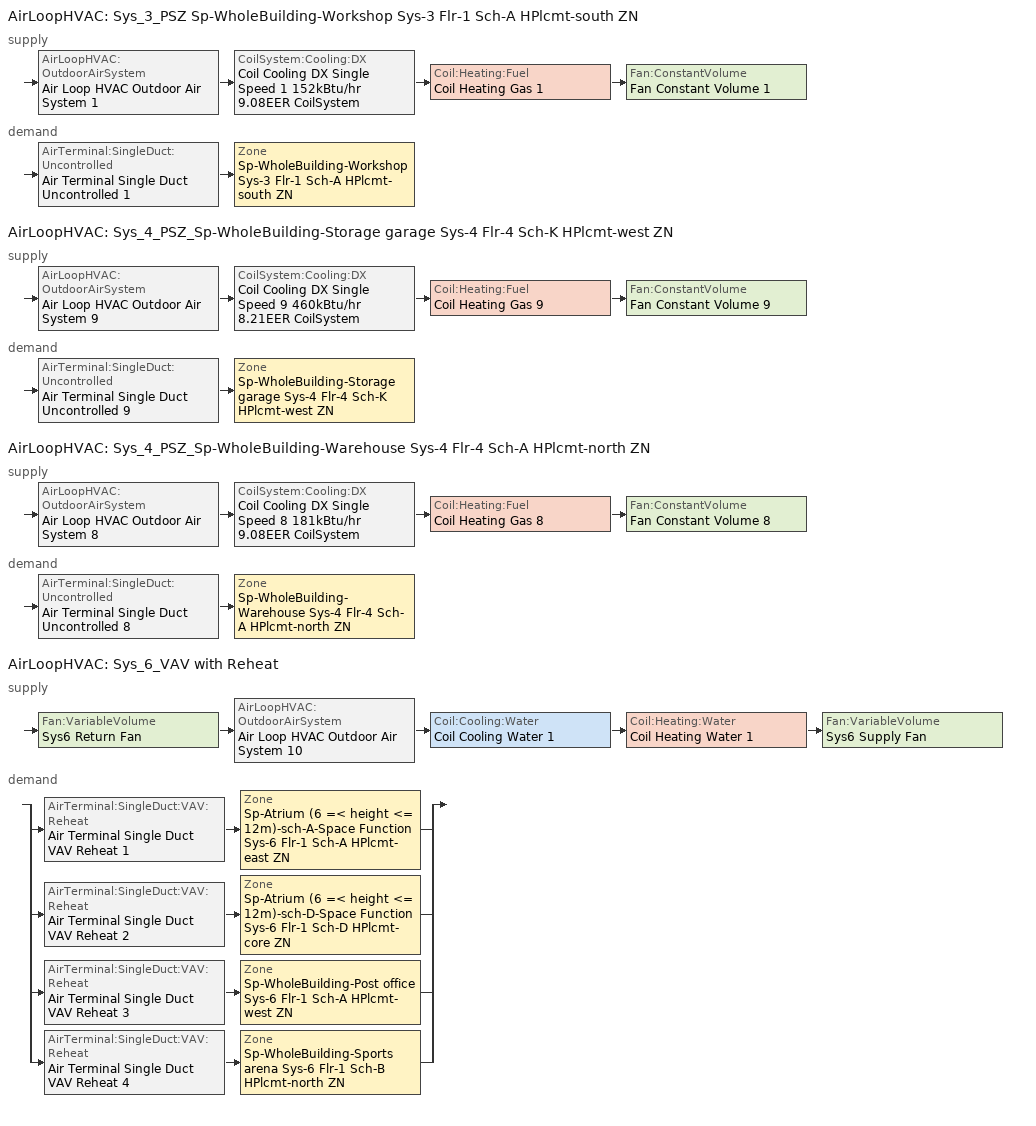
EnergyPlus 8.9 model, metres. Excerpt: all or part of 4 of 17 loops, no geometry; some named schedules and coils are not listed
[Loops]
AirLoopHVAC 'Sys_3_PSZ Sp-WholeBuilding-Workshop Sys-3 Flr-1 Sch-A HPlcmt-south ZN'
 supply: AirLoopHVAC:OutdoorAirSystem 'Air Loop HVAC Outdoor Air System 1' > CoilSystem:Cooling:DX 'Coil Cooling DX Single Speed 1 152kBtu/hr 9.08EER CoilSystem' > Coil:Heating:Fuel 'Coil Heating Gas 1' > Fan:ConstantVolume 'Fan Constant Volume 1'
 demand: AirTerminal:SingleDuct:Uncontrolled 'Air Terminal Single Duct Uncontrolled 1' > Zone 'Sp-WholeBuilding-Workshop Sys-3 Flr-1 Sch-A HPlcmt-south ZN'
AirLoopHVAC 'Sys_4_PSZ_Sp-WholeBuilding-Storage garage Sys-4 Flr-4 Sch-K HPlcmt-west ZN'
 supply: AirLoopHVAC:OutdoorAirSystem 'Air Loop HVAC Outdoor Air System 9' > CoilSystem:Cooling:DX 'Coil Cooling DX Single Speed 9 460kBtu/hr 8.21EER CoilSystem' > Coil:Heating:Fuel 'Coil Heating Gas 9' > Fan:ConstantVolume 'Fan Constant Volume 9'
 demand: AirTerminal:SingleDuct:Uncontrolled 'Air Terminal Single Duct Uncontrolled 9' > Zone 'Sp-WholeBuilding-Storage garage Sys-4 Flr-4 Sch-K HPlcmt-west ZN'
AirLoopHVAC 'Sys_4_PSZ_Sp-WholeBuilding-Warehouse Sys-4 Flr-4 Sch-A HPlcmt-north ZN'
 supply: AirLoopHVAC:OutdoorAirSystem 'Air Loop HVAC Outdoor Air System 8' > CoilSystem:Cooling:DX 'Coil Cooling DX Single Speed 8 181kBtu/hr 9.08EER CoilSystem' > Coil:Heating:Fuel 'Coil Heating Gas 8' > Fan:ConstantVolume 'Fan Constant Volume 8'
 demand: AirTerminal:SingleDuct:Uncontrolled 'Air Terminal Single Duct Uncontrolled 8' > Zone 'Sp-WholeBuilding-Warehouse Sys-4 Flr-4 Sch-A HPlcmt-north ZN'
AirLoopHVAC 'Sys_6_VAV with Reheat'
 supply: Fan:VariableVolume 'Sys6 Return Fan' > AirLoopHVAC:OutdoorAirSystem 'Air Loop HVAC Outdoor Air System 10' > Coil:Cooling:Water 'Coil Cooling Water 1' > Coil:Heating:Water 'Coil Heating Water 1' > Fan:VariableVolume 'Sys6 Supply Fan'
 demand: split
  | AirTerminal:SingleDuct:VAV:Reheat 'Air Terminal Single Duct VAV Reheat 1' > Zone 'Sp-Atrium (6 =< height <= 12m)-sch-A-Space Function Sys-6 Flr-1 Sch-A HPlcmt-east ZN'
  | AirTerminal:SingleDuct:VAV:Reheat 'Air Terminal Single Duct VAV Reheat 2' > Zone 'Sp-Atrium (6 =< height <= 12m)-sch-D-Space Function Sys-6 Flr-1 Sch-D HPlcmt-core ZN'
  | AirTerminal:SingleDuct:VAV:Reheat 'Air Terminal Single Duct VAV Reheat 3' > Zone 'Sp-WholeBuilding-Post office Sys-6 Flr-1 Sch-A HPlcmt-west ZN'
  | AirTerminal:SingleDuct:VAV:Reheat 'Air Terminal Single Duct VAV Reheat 4' > Zone 'Sp-WholeBuilding-Sports arena Sys-6 Flr-1 Sch-B HPlcmt-north ZN'
[ZoneControl:Thermostat] Control Object Type 1=ThermostatSetpoint:DualSetpoint
Name | Zone or ZoneList | Control Type Schedule | Control Name 1
Sp-Atrium (6 =< height <= 12m)-sch-A-Space Function Sys-6 Flr-1 Sch-A HPlcmt-east ZN Thermostat | Sp-Atrium (6 =< height <= 12m)-sch-A-Space Function Sys-6 Flr-1 Sch-A HPlcmt-east ZN | Sp-Atrium (6 =< height <= 12m)-sch-A-Space Function Sys-6 Flr-1 Sch-A HPlcmt-east ZN Thermostat Schedule | Space Function Atrium (6 =< height <= 12m)-sch-A Thermostat 2
Sp-Atrium (6 =< height <= 12m)-sch-D-Space Function Sys-6 Flr-1 Sch-D HPlcmt-core ZN Thermostat | Sp-Atrium (6 =< height <= 12m)-sch-D-Space Function Sys-6 Flr-1 Sch-D HPlcmt-core ZN | Sp-Atrium (6 =< height <= 12m)-sch-D-Space Function Sys-6 Flr-1 Sch-D HPlcmt-core ZN Thermostat Schedule | Space Function Atrium (6 =< height <= 12m)-sch-D Thermostat 2
Sp-WholeBuilding-Post office Sys-6 Flr-1 Sch-A HPlcmt-west ZN Thermostat | Sp-WholeBuilding-Post office Sys-6 Flr-1 Sch-A HPlcmt-west ZN | Sp-WholeBuilding-Post office Sys-6 Flr-1 Sch-A HPlcmt-west ZN Thermostat Schedule | Post office WholeBuilding Thermostat 2
Sp-WholeBuilding-Sports arena Sys-6 Flr-1 Sch-B HPlcmt-north ZN Thermostat | Sp-WholeBuilding-Sports arena Sys-6 Flr-1 Sch-B HPlcmt-north ZN | Sp-WholeBuilding-Sports arena Sys-6 Flr-1 Sch-B HPlcmt-north ZN Thermostat Schedule | Sports arena WholeBuilding Thermostat 2
Sp-WholeBuilding-Storage garage Sys-4 Flr-4 Sch-K HPlcmt-west ZN Thermostat | Sp-WholeBuilding-Storage garage Sys-4 Flr-4 Sch-K HPlcmt-west ZN | Sp-WholeBuilding-Storage garage Sys-4 Flr-4 Sch-K HPlcmt-west ZN Thermostat Schedule | Storage garage WholeBuilding Thermostat 2
Sp-WholeBuilding-Warehouse Sys-4 Flr-4 Sch-A HPlcmt-north ZN Thermostat | Sp-WholeBuilding-Warehouse Sys-4 Flr-4 Sch-A HPlcmt-north ZN | Sp-WholeBuilding-Warehouse Sys-4 Flr-4 Sch-A HPlcmt-north ZN Thermostat Schedule | Warehouse WholeBuilding Thermostat 2
Sp-WholeBuilding-Workshop Sys-3 Flr-1 Sch-A HPlcmt-south ZN Thermostat | Sp-WholeBuilding-Workshop Sys-3 Flr-1 Sch-A HPlcmt-south ZN | Sp-WholeBuilding-Workshop Sys-3 Flr-1 Sch-A HPlcmt-south ZN Thermostat Schedule | Workshop WholeBuilding Thermostat 2
[ThermostatSetpoint:DualSetpoint]
Name | Heating Setpoint Temperature Schedule | Cooling Setpoint Temperature Schedule
Space Function Atrium (6 =< height <= 12m)-sch-A Thermostat 2; Post office WholeBuilding Thermostat 2; Warehouse WholeBuilding Thermostat 2; Workshop WholeBuilding Thermostat 2 | NECB-A-Thermostat Setpoint-Heating | NECB-A-Thermostat Setpoint-Cooling
Space Function Atrium (6 =< height <= 12m)-sch-D Thermostat 2 | NECB-D-Thermostat Setpoint-Heating | NECB-D-Thermostat Setpoint-Cooling
Sports arena WholeBuilding Thermostat 2 | NECB-B-Thermostat Setpoint-Heating | NECB-B-Thermostat Setpoint-Cooling
Storage garage WholeBuilding Thermostat 2 | NECB-K-Thermostat Setpoint-Heating | NECB-K-Thermostat Setpoint-Cooling
[AirTerminal:SingleDuct:VAV:Reheat] Availability Schedule=Always On Discrete; Maximum Air Flow Rate {m3/s}=Autosize; Zone Minimum Air Flow Input Method=Constant; Constant Minimum Air Flow Fraction=0.3; Maximum Hot Water or Steam Flow Rate {m3/s}=Autosize; Minimum Hot Water or Steam Flow Rate {m3/s}=0; Convergence Tolerance=0.001; Damper Heating Action=Normal; Maximum Flow per Zone Floor Area During Reheat {m3/s-m2}=Autocalculate; Maximum Flow Fraction During Reheat=0.5; Maximum Reheat Air Temperature {C}=43
Name | Fixed Minimum Air Flow Rate {m3/s} | Reheat Coil
Air Terminal Single Duct VAV Reheat 1 | 3.75 | Coil Heating Water 2
Air Terminal Single Duct VAV Reheat 2 | 5 | Coil Heating Water 3
Air Terminal Single Duct VAV Reheat 3 | 3.75 | Coil Heating Water 4
Air Terminal Single Duct VAV Reheat 4 | 3.75 | Coil Heating Water 5
[Coil:Heating:Water]
Coil Heating Water 1: Availability Schedule=Always On Discrete; U-Factor Times Area Value {W/K}=Autosize; Maximum Water Flow Rate {m3/s}=Autosize; Performance Input Method=UFactorTimesAreaAndDesignWaterFlowRate; Rated Capacity {W}=Autosize; Rated Inlet Water Temperature {C}=82.2; Rated Inlet Air Temperature {C}=16.6; Rated Outlet Water Temperature {C}=71.1; Rated Outlet Air Temperature {C}=32.2; Rated Ratio for Air and Water Convection=0.5
[Zone equipment]
Sp-Atrium (6 =< height <= 12m)-sch-A-Space Function Sys-6 Flr-1 Sch-A HPlcmt-east ZN: Air Terminal Single Duct VAV Reheat 1, Zone HVAC Baseboard Convective Water 10
Sp-Atrium (6 =< height <= 12m)-sch-D-Space Function Sys-6 Flr-1 Sch-D HPlcmt-core ZN: Air Terminal Single Duct VAV Reheat 2, Zone HVAC Baseboard Convective Water 11
Sp-WholeBuilding-Post office Sys-6 Flr-1 Sch-A HPlcmt-west ZN: Air Terminal Single Duct VAV Reheat 3, Zone HVAC Baseboard Convective Water 12
Sp-WholeBuilding-Sports arena Sys-6 Flr-1 Sch-B HPlcmt-north ZN: Air Terminal Single Duct VAV Reheat 4, Zone HVAC Baseboard Convective Water 13
Sp-WholeBuilding-Storage garage Sys-4 Flr-4 Sch-K HPlcmt-west ZN: Air Terminal Single Duct Uncontrolled 9, Zone HVAC Baseboard Convective Water 9
Sp-WholeBuilding-Warehouse Sys-4 Flr-4 Sch-A HPlcmt-north ZN: Air Terminal Single Duct Uncontrolled 8, Zone HVAC Baseboard Convective Water 8
Sp-WholeBuilding-Workshop Sys-3 Flr-1 Sch-A HPlcmt-south ZN: Air Terminal Single Duct Uncontrolled 1, Zone HVAC Baseboard Convective Water 1
[Sizing:Zone] Zone Cooling Design Supply Air Temperature Input Method=SupplyAirTemperature; Zone Cooling Design Supply Air Temperature {C}=13; Zone Cooling Design Supply Air Temperature Difference {deltaC}=11.11; Zone Heating Design Supply Air Temperature Input Method=SupplyAirTemperature; Zone Heating Design Supply Air Temperature {C}=43; Zone Heating Design Supply Air Temperature Difference {deltaC}=11.11; Zone Cooling Design Supply Air Humidity Ratio {kgWater/kgDryAir}=0.0085; Zone Heating Design Supply Air Humidity Ratio {kgWater/kgDryAir}=0.008; Zone Heating Sizing Factor=1.3; Zone Cooling Sizing Factor=1.1; Cooling Design Air Flow Method=DesignDay; Cooling Design Air Flow Rate {m3/s}=0; Cooling Minimum Air Flow per Zone Floor Area {m3/s-m2}=0.000762; Cooling Minimum Air Flow {m3/s}=0; Cooling Minimum Air Flow Fraction=0; Heating Design Air Flow Method=DesignDay; Heating Design Air Flow Rate {m3/s}=0; Heating Maximum Air Flow per Zone Floor Area {m3/s-m2}=0.002032; Heating Maximum Air Flow {m3/s}=0.141576; Heating Maximum Air Flow Fraction=0.3; Account for Dedicated Outdoor Air System=No
Name | Design Specification Outdoor Air Object | Design Specification Zone Air Distribution Object
Sp-Atrium (6 =< height <= 12m)-sch-A-Space Function Sys-6 Flr-1 Sch-A HPlcmt-east ZN | Space Function Atrium (6 =< height <= 12m)-sch-A Ventilation | Sp-Atrium (6 =< height <= 12m)-sch-A-Space Function Sys-6 Flr-1 Sch-A HPlcmt-east ZN Design Spec Zone Air Dist
Sp-Atrium (6 =< height <= 12m)-sch-D-Space Function Sys-6 Flr-1 Sch-D HPlcmt-core ZN | Space Function Atrium (6 =< height <= 12m)-sch-D Ventilation | Sp-Atrium (6 =< height <= 12m)-sch-D-Space Function Sys-6 Flr-1 Sch-D HPlcmt-core ZN Design Spec Zone Air Dist
Sp-WholeBuilding-Post office Sys-6 Flr-1 Sch-A HPlcmt-west ZN | Post office WholeBuilding Ventilation | Sp-WholeBuilding-Post office Sys-6 Flr-1 Sch-A HPlcmt-west ZN Design Spec Zone Air Dist
Sp-WholeBuilding-Sports arena Sys-6 Flr-1 Sch-B HPlcmt-north ZN | Sports arena WholeBuilding Ventilation | Sp-WholeBuilding-Sports arena Sys-6 Flr-1 Sch-B HPlcmt-north ZN Design Spec Zone Air Dist
Sp-WholeBuilding-Storage garage Sys-4 Flr-4 Sch-K HPlcmt-west ZN | Storage garage WholeBuilding Ventilation | Sp-WholeBuilding-Storage garage Sys-4 Flr-4 Sch-K HPlcmt-west ZN Design Spec Zone Air Dist
Sp-WholeBuilding-Warehouse Sys-4 Flr-4 Sch-A HPlcmt-north ZN | Warehouse WholeBuilding Ventilation | Sp-WholeBuilding-Warehouse Sys-4 Flr-4 Sch-A HPlcmt-north ZN Design Spec Zone Air Dist
Sp-WholeBuilding-Workshop Sys-3 Flr-1 Sch-A HPlcmt-south ZN | Workshop WholeBuilding Ventilation | Sp-WholeBuilding-Workshop Sys-3 Flr-1 Sch-A HPlcmt-south ZN Design Spec Zone Air Dist
[DesignSpecification:ZoneAirDistribution] Zone Air Distribution Effectiveness in Cooling Mode=1; Zone Air Distribution Effectiveness in Heating Mode=1
Sp-Atrium (6 =< height <= 12m)-sch-A-Space Function Sys-6 Flr-1 Sch-A HPlcmt-east ZN Design Spec Zone Air Dist; Sp-Atrium (6 =< height <= 12m)-sch-D-Space Function Sys-6 Flr-1 Sch-D HPlcmt-core ZN Design Spec Zone Air Dist; Sp-WholeBuilding-Post office Sys-6 Flr-1 Sch-A HPlcmt-west ZN Design Spec Zone Air Dist; Sp-WholeBuilding-Sports arena Sys-6 Flr-1 Sch-B HPlcmt-north ZN Design Spec Zone Air Dist; Sp-WholeBuilding-Storage garage Sys-4 Flr-4 Sch-K HPlcmt-west ZN Design Spec Zone Air Dist; Sp-WholeBuilding-Warehouse Sys-4 Flr-4 Sch-A HPlcmt-north ZN Design Spec Zone Air Dist; Sp-WholeBuilding-Workshop Sys-3 Flr-1 Sch-A HPlcmt-south ZN Design Spec Zone Air Dist
[Controller:MechanicalVentilation] Demand Controlled Ventilation=No; System Outdoor Air Method=ZoneSum
Name | Availability Schedule | Zone Name 1 | Design Specification Outdoor Air Object Name 1 | Design Specification Zone Air Distribution Object Name 1 | Zone Name 2 | Design Specification Outdoor Air Object Name 2 | Design Specification Zone Air Distribution Object Name 2 | Zone Name 3 | Design Specification Outdoor Air Object Name 3 | Design Specification Zone Air Distribution Object Name 3 | Zone Name 4 | Design Specification Outdoor Air Object Name 4 | Design Specification Zone Air Distribution Object Name 4
Controller Mechanical Ventilation 10 | Sys_6_VAV with Reheat Occ Sch | Sp-Atrium (6 =< height <= 12m)-sch-A-Space Function Sys-6 Flr-1 Sch-A HPlcmt-east ZN | Space Function Atrium (6 =< height <= 12m)-sch-A Ventilation | Sp-Atrium (6 =< height <= 12m)-sch-A-Space Function Sys-6 Flr-1 Sch-A HPlcmt-east ZN Design Spec Zone Air Dist | Sp-Atrium (6 =< height <= 12m)-sch-D-Space Function Sys-6 Flr-1 Sch-D HPlcmt-core ZN | Space Function Atrium (6 =< height <= 12m)-sch-D Ventilation | Sp-Atrium (6 =< height <= 12m)-sch-D-Space Function Sys-6 Flr-1 Sch-D HPlcmt-core ZN Design Spec Zone Air Dist | Sp-WholeBuilding-Post office Sys-6 Flr-1 Sch-A HPlcmt-west ZN | Post office WholeBuilding Ventilation | Sp-WholeBuilding-Post office Sys-6 Flr-1 Sch-A HPlcmt-west ZN Design Spec Zone Air Dist | Sp-WholeBuilding-Sports arena Sys-6 Flr-1 Sch-B HPlcmt-north ZN | Sports arena WholeBuilding Ventilation | Sp-WholeBuilding-Sports arena Sys-6 Flr-1 Sch-B HPlcmt-north ZN Design Spec Zone Air Dist
Controller Mechanical Ventilation 9 | Sys_4_PSZ_Sp-WholeBuilding-Storage garage Sys-4 Flr-4 Sch-K HPlcmt-west ZN Occ Sch | Sp-WholeBuilding-Storage garage Sys-4 Flr-4 Sch-K HPlcmt-west ZN | Storage garage WholeBuilding Ventilation | Sp-WholeBuilding-Storage garage Sys-4 Flr-4 Sch-K HPlcmt-west ZN Design Spec Zone Air Dist
Controller Mechanical Ventilation 8 | Sys_4_PSZ_Sp-WholeBuilding-Warehouse Sys-4 Flr-4 Sch-A HPlcmt-north ZN Occ Sch | Sp-WholeBuilding-Warehouse Sys-4 Flr-4 Sch-A HPlcmt-north ZN | Warehouse WholeBuilding Ventilation | Sp-WholeBuilding-Warehouse Sys-4 Flr-4 Sch-A HPlcmt-north ZN Design Spec Zone Air Dist
Controller Mechanical Ventilation 1 | Sys_3_PSZ Sp-WholeBuilding-Workshop Sys-3 Flr-1 Sch-A HPlcmt-south ZN Occ Sch | Sp-WholeBuilding-Workshop Sys-3 Flr-1 Sch-A HPlcmt-south ZN | Workshop WholeBuilding Ventilation | Sp-WholeBuilding-Workshop Sys-3 Flr-1 Sch-A HPlcmt-south ZN Design Spec Zone Air Dist
[DesignSpecification:OutdoorAir] Outdoor Air Method=Sum; Outdoor Air Flow per Person {m3/s-person}=0; Outdoor Air Flow per Zone {m3/s}=0; Outdoor Air Flow Air Changes per Hour {1/hr}=0
Name | Outdoor Air Flow per Zone Floor Area {m3/s-m2}
Space Function Atrium (6 =< height <= 12m)-sch-A Ventilation; Space Function Atrium (6 =< height <= 12m)-sch-D Ventilation | 0.0003048
Post office WholeBuilding Ventilation | 0.00075184
Sports arena WholeBuilding Ventilation | 0.0006604
Storage garage WholeBuilding Ventilation | 0.00381
Warehouse WholeBuilding Ventilation | 0.00030988
Workshop WholeBuilding Ventilation | 0.00107188
[AirTerminal:SingleDuct:Uncontrolled] Availability Schedule=Always On Discrete; Maximum Air Flow Rate {m3/s}=AutoSize
Air Terminal Single Duct Uncontrolled 9; Air Terminal Single Duct Uncontrolled 8; Air Terminal Single Duct Uncontrolled 1
[AirLoopHVAC] Design Supply Air Flow Rate {m3/s}=AutoSize
Sys_3_PSZ Sp-WholeBuilding-Workshop Sys-3 Flr-1 Sch-A HPlcmt-south ZN; Sys_4_PSZ_Sp-WholeBuilding-Storage garage Sys-4 Flr-4 Sch-K HPlcmt-west ZN; Sys_4_PSZ_Sp-WholeBuilding-Warehouse Sys-4 Flr-4 Sch-A HPlcmt-north ZN; Sys_6_VAV with Reheat
[Sizing:System] Type of Load to Size On=Sensible; Design Outdoor Air Flow Rate {m3/s}=Autosize; Preheat Design Temperature {C}=7; Preheat Design Humidity Ratio {kgWater/kgDryAir}=0.008; Precool Design Humidity Ratio {kgWater/kgDryAir}=0.008; Central Cooling Design Supply Air Temperature {C}=13; Type of Zone Sum to Use=NonCoincident; 100% Outdoor Air in Cooling=No; 100% Outdoor Air in Heating=No; Central Cooling Design Supply Air Humidity Ratio {kgWater/kgDryAir}=0.0085; Central Heating Design Supply Air Humidity Ratio {kgWater/kgDryAir}=0.008; Cooling Supply Air Flow Rate Method=DesignDay; Cooling Supply Air Flow Rate {m3/s}=0; Cooling Supply Air Flow Rate Per Floor Area {m3/s-m2}=0.00996765; Cooling Fraction of Autosized Cooling Supply Air Flow Rate=1; Cooling Supply Air Flow Rate Per Unit Cooling Capacity {m3/s-W}=3.94755e-05; Heating Supply Air Flow Rate Method=DesignDay; Heating Supply Air Flow Rate {m3/s}=0; Heating Supply Air Flow Rate Per Floor Area {m3/s-m2}=0.00996765; Heating Fraction of Autosized Heating Supply Air Flow Rate=1; Heating Fraction of Autosized Cooling Supply Air Flow Rate=1; Heating Supply Air Flow Rate Per Unit Heating Capacity {m3/s-W}=3.15882e-05; System Outdoor Air Method=ZoneSum; Zone Maximum Outdoor Air Fraction=1; Cooling Design Capacity Method=CoolingDesignCapacity; Cooling Design Capacity {W}=Autosize; Cooling Design Capacity Per Floor Area {W/m2}=234.7; Fraction of Autosized Cooling Design Capacity=1; Heating Design Capacity Method=HeatingDesignCapacity; Heating Design Capacity {W}=Autosize; Heating Design Capacity Per Floor Area {W/m2}=157; Fraction of Autosized Heating Design Capacity=1; Central Cooling Capacity Control Method=OnOff
Name | Central Heating Maximum System Air Flow Ratio | Precool Design Temperature {C} | Central Heating Design Supply Air Temperature {C}
Sys_3_PSZ Sp-WholeBuilding-Workshop Sys-3 Flr-1 Sch-A HPlcmt-south ZN; Sys_4_PSZ_Sp-WholeBuilding-Storage garage Sys-4 Flr-4 Sch-K HPlcmt-west ZN; Sys_4_PSZ_Sp-WholeBuilding-Warehouse Sys-4 Flr-4 Sch-A HPlcmt-north ZN | 1 | 13 | 43
Sys_6_VAV with Reheat | 0.3 | 12.8 | 13.1
[Controller:OutdoorAir] Minimum Outdoor Air Flow Rate {m3/s}=Autosize; Maximum Outdoor Air Flow Rate {m3/s}=Autosize; Economizer Control Type=DifferentialEnthalpy; Economizer Control Action Type=ModulateFlow; Lockout Type=NoLockout; Minimum Limit Type=FixedMinimum; High Humidity Control=No; Control High Indoor Humidity Based on Outdoor Humidity Ratio=Yes; Heat Recovery Bypass Control Type=BypassWhenOAFlowGreaterThanMinimum
Name | Minimum Outdoor Air Schedule | Mechanical Ventilation Controller
Controller Outdoor Air 1 | Sys_3_PSZ Sp-WholeBuilding-Workshop Sys-3 Flr-1 Sch-A HPlcmt-south ZN Occ Sch | Controller Mechanical Ventilation 1
Controller Outdoor Air 9 | Sys_4_PSZ_Sp-WholeBuilding-Storage garage Sys-4 Flr-4 Sch-K HPlcmt-west ZN Occ Sch | Controller Mechanical Ventilation 9
Controller Outdoor Air 8 | Sys_4_PSZ_Sp-WholeBuilding-Warehouse Sys-4 Flr-4 Sch-A HPlcmt-north ZN Occ Sch | Controller Mechanical Ventilation 8
Controller Outdoor Air 10 | Sys_6_VAV with Reheat Occ Sch | Controller Mechanical Ventilation 10
[HeatExchanger:AirToAir:SensibleAndLatent] Availability Schedule=Always On Discrete; Nominal Supply Air Flow Rate {m3/s}=Autosize; Sensible Effectiveness at 100% Heating Air Flow=0.5; Latent Effectiveness at 100% Heating Air Flow=0.5; Sensible Effectiveness at 75% Heating Air Flow=0.5; Latent Effectiveness at 75% Heating Air Flow=0.5; Sensible Effectiveness at 100% Cooling Air Flow=0.5; Latent Effectiveness at 100% Cooling Air Flow=0.5; Sensible Effectiveness at 75% Cooling Air Flow=0.5; Latent Effectiveness at 75% Cooling Air Flow=0.5; Supply Air Outlet Temperature Control=Yes; Heat Exchanger Type=Rotary; Frost Control Type=ExhaustOnly; Threshold Temperature {C}=-23.3; Initial Defrost Time Fraction=0.167; Rate of Defrost Time Fraction Increase {1/K}=1.44; Economizer Lockout=Yes
Name | Nominal Electric Power {W}
Sys_3_PSZ Sp-WholeBuilding-Workshop Sys-3 Flr-1 Sch-A HPlcmt-south ZN ERV | 1492.01
Sys_4_PSZ_Sp-WholeBuilding-Storage garage Sys-4 Flr-4 Sch-K HPlcmt-west ZN ERV | 5175.64
Sys_4_PSZ_Sp-WholeBuilding-Warehouse Sys-4 Flr-4 Sch-A HPlcmt-north ZN ERV | 466.885
Sys_6_VAV with Reheat ERV | 2906.69
[SetpointManager:OutdoorAirPretreat] Control Variable=Temperature; Minimum Setpoint Temperature {C}=-99; Maximum Setpoint Temperature {C}=99; Minimum Setpoint Humidity Ratio {kgWater/kgDryAir}=1e-05; Maximum Setpoint Humidity Ratio {kgWater/kgDryAir}=1
Setpoint Manager Outdoor Air Pretreat 7; Setpoint Manager Outdoor Air Pretreat 8; Setpoint Manager Outdoor Air Pretreat 9; Setpoint Manager Outdoor Air Pretreat 10
[SetpointManager:MixedAir] Control Variable=Temperature
Node 43 OS Default SPM; Node 42 OS Default SPM; Node 41 OS Default SPM; Node 146 OS Default SPM; Node 145 OS Default SPM; Node 144 OS Default SPM; Node 133 OS Default SPM; Node 132 OS Default SPM; Node 131 OS Default SPM; Node 190 OS Default SPM; Node 189 OS Default SPM; Node 188 OS Default SPM; Node 187 OS Default SPM
[CoilSystem:Cooling:DX] Availability Schedule=Always On Discrete
Name | Cooling Coil
Coil Cooling DX Single Speed 1 152kBtu/hr 9.08EER CoilSystem | Coil Cooling DX Single Speed 1 152kBtu/hr 9.08EER
Coil Cooling DX Single Speed 9 460kBtu/hr 8.21EER CoilSystem | Coil Cooling DX Single Speed 9 460kBtu/hr 8.21EER
Coil Cooling DX Single Speed 8 181kBtu/hr 9.08EER CoilSystem | Coil Cooling DX Single Speed 8 181kBtu/hr 9.08EER
[Coil:Cooling:DX:SingleSpeed] Availability Schedule=Always On Discrete; Gross Rated Total Cooling Capacity {W}=Autosize; Gross Rated Sensible Heat Ratio=Autosize; Rated Air Flow Rate {m3/s}=Autosize; Rated Evaporator Fan Power Per Volume Flow Rate {W/(m3/s)}=773.3; Total Cooling Capacity Function of Temperature Curve=DXCOOL-NECB2011-REF-CAPFT; Total Cooling Capacity Function of Flow Fraction Curve=DXCOOL-NECB2011-REF-CAPFFLOW; Energy Input Ratio Function of Temperature Curve=DXCOOL-NECB2011-REF-COOLEIRFT; Energy Input Ratio Function of Flow Fraction Curve=DXCOOL-NECB2011-REF-COOLEIRFFLOW; Part Load Fraction Correlation Curve=DXCOOL-NECB2011-REF-COOLPLFFPLR; Condenser Type=AirCooled; Evaporative Condenser Effectiveness=0; Evaporative Condenser Air Flow Rate {m3/s}=Autosize; Evaporative Condenser Pump Rated Power Consumption {W}=Autosize; Crankcase Heater Capacity {W}=0; Maximum Outdoor Dry-Bulb Temperature for Crankcase Heater Operation {C}=0; Basin Heater Capacity {W/K}=0; Basin Heater Setpoint Temperature {C}=10
Name | Gross Rated Cooling COP {W/W}
Coil Cooling DX Single Speed 1 152kBtu/hr 9.08EER | 3.17707
Coil Cooling DX Single Speed 9 460kBtu/hr 8.21EER | 3.07109
Coil Cooling DX Single Speed 8 181kBtu/hr 9.08EER | 3.19793
[Coil:Heating:Fuel] Availability Schedule=Always On Discrete; Fuel Type=NaturalGas; Burner Efficiency=0.81; Nominal Capacity {W}=AutoSize; Parasitic Electric Load {W}=0; Part Load Fraction Correlation Curve=FURNACE-EFFPLR-NECB2011; Parasitic Fuel Load {W}=0
Coil Heating Gas 1; Coil Heating Gas 9; Coil Heating Gas 8
[Fan:ConstantVolume] Fan Total Efficiency=0.39975; Pressure Rise {Pa}=640; Maximum Flow Rate {m3/s}=AutoSize; Motor Efficiency=0.615; Motor In Airstream Fraction=1
Name | Availability Schedule
Fan Constant Volume 1 | Sys_3_PSZ Sp-WholeBuilding-Workshop Sys-3 Flr-1 Sch-A HPlcmt-south ZN Occ Sch
Fan Constant Volume 9 | Sys_4_PSZ_Sp-WholeBuilding-Storage garage Sys-4 Flr-4 Sch-K HPlcmt-west ZN Occ Sch
Fan Constant Volume 8 | Sys_4_PSZ_Sp-WholeBuilding-Warehouse Sys-4 Flr-4 Sch-A HPlcmt-north ZN Occ Sch
[SetpointManager:SingleZone:Reheat] Control Variable=Temperature; Minimum Supply Air Temperature {C}=13; Maximum Supply Air Temperature {C}=43
Name | Control Zone
Setpoint Manager Single Zone Reheat 1 | Sp-WholeBuilding-Workshop Sys-3 Flr-1 Sch-A HPlcmt-south ZN
Setpoint Manager Single Zone Reheat 9 | Sp-WholeBuilding-Storage garage Sys-4 Flr-4 Sch-K HPlcmt-west ZN
Setpoint Manager Single Zone Reheat 8 | Sp-WholeBuilding-Warehouse Sys-4 Flr-4 Sch-A HPlcmt-north ZN
[Controller:WaterCoil] Control Variable=Temperature; Actuator Variable=Flow; Maximum Actuated Flow {m3/s}=Autosize; Minimum Actuated Flow {m3/s}=0
Name | Action | Controller Convergence Tolerance {deltaC}
Controller Water Coil 2 | Reverse | Autosize
Controller Water Coil 1 | Normal | 0.0001
[Fan:VariableVolume] Availability Schedule=Sys_6_VAV with Reheat Occ Sch; Maximum Flow Rate {m3/s}=AutoSize; Fan Power Minimum Flow Rate Input Method=Fraction; Fan Power Minimum Air Flow Rate {m3/s}=0; Motor In Airstream Fraction=1; Fan Power Coefficient 5=0
Name | Fan Total Efficiency | Pressure Rise {Pa} | Fan Power Minimum Flow Fraction | Motor Efficiency | Fan Power Coefficient 1 | Fan Power Coefficient 2 | Fan Power Coefficient 3 | Fan Power Coefficient 4
Sys6 Return Fan | 0.299975 | 250 | 0.68 | 0.4615 | -2.4176 | 9.5874 | -11.559 | 5.4009
Sys6 Supply Fan | 0.549965 | 1000 | 0.5 | 0.8461 | -4.1457 | 16.803 | -19.471 | 7.8488
[Coil:Cooling:Water]
Coil Cooling Water 1: Availability Schedule=Always On Discrete; Design Water Flow Rate {m3/s}=Autosize; Design Air Flow Rate {m3/s}=Autosize; Design Inlet Water Temperature {C}=Autosize; Design Inlet Air Temperature {C}=Autosize; Design Outlet Air Temperature {C}=Autosize; Design Inlet Air Humidity Ratio {kgWater/kgDryAir}=Autosize; Design Outlet Air Humidity Ratio {kgWater/kgDryAir}=Autosize; Type of Analysis=SimpleAnalysis; Heat Exchanger Configuration=CrossFlow
[SetpointManager:Scheduled]
Setpoint Manager Scheduled 3: Control Variable=Temperature; Schedule=Supply Air Temp
[Schedule:Compact]
Sp-Atrium (6 =< height <= 12m)-sch-A-Space Function Sys-6 Flr-1 Sch-A HPlcmt-east ZN Thermostat Schedule; Sp-Atrium (6 =< height <= 12m)-sch-D-Space Function Sys-6 Flr-1 Sch-D HPlcmt-core ZN Thermostat Schedule; Sp-WholeBuilding-Post office Sys-6 Flr-1 Sch-A HPlcmt-west ZN Thermostat Schedule; Sp-WholeBuilding-Sports arena Sys-6 Flr-1 Sch-B HPlcmt-north ZN Thermostat Schedule; Sp-WholeBuilding-Storage garage Sys-4 Flr-4 Sch-K HPlcmt-west ZN Thermostat Schedule; Sp-WholeBuilding-Warehouse Sys-4 Flr-4 Sch-A HPlcmt-north ZN Thermostat Schedule; Sp-WholeBuilding-Workshop Sys-3 Flr-1 Sch-A HPlcmt-south ZN Thermostat Schedule: Through: 12/31, For: AllDays, Until: 24:00, 4
[Schedule:Day:Interval]
NECB-A-Thermostat Setpoint-Heating Sun|Hol Day; NECB-A-Thermostat Setpoint-Heating Sat Day; NECB-D-Thermostat Setpoint-Heating Sun|Hol Day; NECB-D-Thermostat Setpoint-Heating Sat Day: No, 24:00, 18
NECB-A-Thermostat Setpoint-Heating Default|Wkdy Day; NECB-A-Thermostat Setpoint-Heating Default: No, 06:00, 18, 07:00, 20, 21:00, 22, 24:00, 18
NECB-A-Thermostat Setpoint-Cooling Sun|Hol Day; NECB-A-Thermostat Setpoint-Cooling Sat Day; NECB-D-Thermostat Setpoint-Cooling Sun|Hol Day; NECB-D-Thermostat Setpoint-Cooling Sat Day; NECB-K-Thermostat Setpoint-Cooling Sun|Hol Day; NECB-K-Thermostat Setpoint-Cooling Default|Wkdy Day; NECB-K-Thermostat Setpoint-Cooling Sat Day; NECB-K-Thermostat Setpoint-Cooling Default: No, 24:00, 35
NECB-A-Thermostat Setpoint-Cooling Default|Wkdy Day; NECB-A-Thermostat Setpoint-Cooling Default: No, 06:00, 35, 21:00, 24, 24:00, 35
Sys_6_VAV with Reheat Occ Sch Sunday: No, 19:00, 0, 21:00, 1, 24:00, 0
Sys_6_VAV with Reheat Occ Sch Monday; Sys_6_VAV with Reheat Occ Sch Tuesday; Sys_6_VAV with Reheat Occ Sch Wednesday; Sys_6_VAV with Reheat Occ Sch Thursday; Sys_6_VAV with Reheat Occ Sch Friday: No, 08:00, 0, 23:00, 1, 24:00, 0
Sys_6_VAV with Reheat Occ Sch Saturday: No, 12:00, 0, 14:00, 1, 18:00, 0, 24:00, 1
Sys_6_VAV with Reheat Occ Sch Default; Sys_6_VAV with Reheat Occ Sch Summer Design Day; Sys_6_VAV with Reheat Occ Sch Winter Design Day; Sys_4_PSZ_Sp-WholeBuilding-Storage garage Sys-4 Flr-4 Sch-K HPlcmt-west ZN Occ Sch Default; Sys_4_PSZ_Sp-WholeBuilding-Storage garage Sys-4 Flr-4 Sch-K HPlcmt-west ZN Occ Sch Summer Design Day; Sys_4_PSZ_Sp-WholeBuilding-Storage garage Sys-4 Flr-4 Sch-K HPlcmt-west ZN Occ Sch Winter Design Day; Sys_4_PSZ_Sp-WholeBuilding-Warehouse Sys-4 Flr-4 Sch-A HPlcmt-north ZN Occ Sch Default; Sys_4_PSZ_Sp-WholeBuilding-Warehouse Sys-4 Flr-4 Sch-A HPlcmt-north ZN Occ Sch Summer Design Day; Sys_4_PSZ_Sp-WholeBuilding-Warehouse Sys-4 Flr-4 Sch-A HPlcmt-north ZN Occ Sch Winter Design Day; Sys_3_PSZ Sp-WholeBuilding-Workshop Sys-3 Flr-1 Sch-A HPlcmt-south ZN Occ Sch Default; Sys_3_PSZ Sp-WholeBuilding-Workshop Sys-3 Flr-1 Sch-A HPlcmt-south ZN Occ Sch Summer Design Day; Sys_3_PSZ Sp-WholeBuilding-Workshop Sys-3 Flr-1 Sch-A HPlcmt-south ZN Occ Sch Winter Design Day: No, 24:00, 1
NECB-B-Thermostat Setpoint-Heating Sun|Hol Day: No, 01:00, 18, 02:00, 22, 09:00, 18, 10:00, 20, 23:00, 22, 24:00, 18
NECB-B-Thermostat Setpoint-Heating Default|Wkdy Day; NECB-B-Thermostat Setpoint-Heating Sat Day; NECB-B-Thermostat Setpoint-Heating Default: No, 02:00, 22, 08:00, 18, 09:00, 20, 24:00, 22
NECB-B-Thermostat Setpoint-Cooling Sun|Hol Day: No, 09:00, 35, 23:00, 24, 24:00, 35
NECB-B-Thermostat Setpoint-Cooling Default|Wkdy Day; NECB-B-Thermostat Setpoint-Cooling Sat Day; NECB-B-Thermostat Setpoint-Cooling Default: No, 01:00, 24, 08:00, 35, 24:00, 24
NECB-D-Thermostat Setpoint-Heating Default|Wkdy Day; NECB-D-Thermostat Setpoint-Heating Default: No, 07:00, 18, 08:00, 20, 23:00, 22, 24:00, 18
NECB-D-Thermostat Setpoint-Cooling Default|Wkdy Day; NECB-D-Thermostat Setpoint-Cooling Default: No, 07:00, 35, 23:00, 24, 24:00, 35
NECB-K-Thermostat Setpoint-Heating Sun|Hol Day; NECB-K-Thermostat Setpoint-Heating Default|Wkdy Day; NECB-K-Thermostat Setpoint-Heating Sat Day; NECB-K-Thermostat Setpoint-Heating Default: No, 24:00, 5
Sys_4_PSZ_Sp-WholeBuilding-Storage garage Sys-4 Flr-4 Sch-K HPlcmt-west ZN Occ Sch Sunday; Sys_4_PSZ_Sp-WholeBuilding-Storage garage Sys-4 Flr-4 Sch-K HPlcmt-west ZN Occ Sch Monday; Sys_4_PSZ_Sp-WholeBuilding-Storage garage Sys-4 Flr-4 Sch-K HPlcmt-west ZN Occ Sch Tuesday; Sys_4_PSZ_Sp-WholeBuilding-Storage garage Sys-4 Flr-4 Sch-K HPlcmt-west ZN Occ Sch Wednesday; Sys_4_PSZ_Sp-WholeBuilding-Storage garage Sys-4 Flr-4 Sch-K HPlcmt-west ZN Occ Sch Thursday; Sys_4_PSZ_Sp-WholeBuilding-Storage garage Sys-4 Flr-4 Sch-K HPlcmt-west ZN Occ Sch Friday; Sys_4_PSZ_Sp-WholeBuilding-Storage garage Sys-4 Flr-4 Sch-K HPlcmt-west ZN Occ Sch Saturday: No, 06:00, 0, 20:00, 1, 24:00, 0
Sys_4_PSZ_Sp-WholeBuilding-Warehouse Sys-4 Flr-4 Sch-A HPlcmt-north ZN Occ Sch Sunday; Sys_4_PSZ_Sp-WholeBuilding-Warehouse Sys-4 Flr-4 Sch-A HPlcmt-north ZN Occ Sch Saturday; Sys_3_PSZ Sp-WholeBuilding-Workshop Sys-3 Flr-1 Sch-A HPlcmt-south ZN Occ Sch Sunday; Sys_3_PSZ Sp-WholeBuilding-Workshop Sys-3 Flr-1 Sch-A HPlcmt-south ZN Occ Sch Saturday: No, 24:00, 0
Sys_4_PSZ_Sp-WholeBuilding-Warehouse Sys-4 Flr-4 Sch-A HPlcmt-north ZN Occ Sch Monday; Sys_4_PSZ_Sp-WholeBuilding-Warehouse Sys-4 Flr-4 Sch-A HPlcmt-north ZN Occ Sch Tuesday; Sys_4_PSZ_Sp-WholeBuilding-Warehouse Sys-4 Flr-4 Sch-A HPlcmt-north ZN Occ Sch Wednesday; Sys_4_PSZ_Sp-WholeBuilding-Warehouse Sys-4 Flr-4 Sch-A HPlcmt-north ZN Occ Sch Thursday; Sys_4_PSZ_Sp-WholeBuilding-Warehouse Sys-4 Flr-4 Sch-A HPlcmt-north ZN Occ Sch Friday; Sys_3_PSZ Sp-WholeBuilding-Workshop Sys-3 Flr-1 Sch-A HPlcmt-south ZN Occ Sch Monday; Sys_3_PSZ Sp-WholeBuilding-Workshop Sys-3 Flr-1 Sch-A HPlcmt-south ZN Occ Sch Tuesday; Sys_3_PSZ Sp-WholeBuilding-Workshop Sys-3 Flr-1 Sch-A HPlcmt-south ZN Occ Sch Wednesday; Sys_3_PSZ Sp-WholeBuilding-Workshop Sys-3 Flr-1 Sch-A HPlcmt-south ZN Occ Sch Thursday; Sys_3_PSZ Sp-WholeBuilding-Workshop Sys-3 Flr-1 Sch-A HPlcmt-south ZN Occ Sch Friday: No, 08:00, 0, 19:00, 1, 24:00, 0
Supply Air Temp Default: No, 24:00, 13
[Schedule:Week:Daily]
NECB-A-Thermostat Setpoint-Heating Week Rule - Jan1-Dec31: NECB-A-Thermostat Setpoint-Heating Sun|Hol Day, NECB-A-Thermostat Setpoint-Heating Default|Wkdy Day, NECB-A-Thermostat Setpoint-Heating Default|Wkdy Day, NECB-A-Thermostat Setpoint-Heating Default|Wkdy Day, NECB-A-Thermostat Setpoint-Heating Default|Wkdy Day, NECB-A-Thermostat Setpoint-Heating Default|Wkdy Day, NECB-A-Thermostat Setpoint-Heating Sat Day, NECB-A-Thermostat Setpoint-Heating Default, NECB-A-Thermostat Setpoint-Heating Default, NECB-A-Thermostat Setpoint-Heating Default, NECB-A-Thermostat Setpoint-Heating Default, NECB-A-Thermostat Setpoint-Heating Default
NECB-A-Thermostat Setpoint-Cooling Week Rule - Jan1-Dec31: NECB-A-Thermostat Setpoint-Cooling Sun|Hol Day, NECB-A-Thermostat Setpoint-Cooling Default|Wkdy Day, NECB-A-Thermostat Setpoint-Cooling Default|Wkdy Day, NECB-A-Thermostat Setpoint-Cooling Default|Wkdy Day, NECB-A-Thermostat Setpoint-Cooling Default|Wkdy Day, NECB-A-Thermostat Setpoint-Cooling Default|Wkdy Day, NECB-A-Thermostat Setpoint-Cooling Sat Day, NECB-A-Thermostat Setpoint-Cooling Default, NECB-A-Thermostat Setpoint-Cooling Default, NECB-A-Thermostat Setpoint-Cooling Default, NECB-A-Thermostat Setpoint-Cooling Default, NECB-A-Thermostat Setpoint-Cooling Default
Sys_6_VAV with Reheat Occ Sch Week Rule - Jan1-Dec31: Sys_6_VAV with Reheat Occ Sch Sunday, Sys_6_VAV with Reheat Occ Sch Monday, Sys_6_VAV with Reheat Occ Sch Tuesday, Sys_6_VAV with Reheat Occ Sch Wednesday, Sys_6_VAV with Reheat Occ Sch Thursday, Sys_6_VAV with Reheat Occ Sch Friday, Sys_6_VAV with Reheat Occ Sch Saturday, Sys_6_VAV with Reheat Occ Sch Default, Sys_6_VAV with Reheat Occ Sch Summer Design Day, Sys_6_VAV with Reheat Occ Sch Winter Design Day, Sys_6_VAV with Reheat Occ Sch Default, Sys_6_VAV with Reheat Occ Sch Default
NECB-B-Thermostat Setpoint-Heating Week Rule - Jan1-Dec31: NECB-B-Thermostat Setpoint-Heating Sun|Hol Day, NECB-B-Thermostat Setpoint-Heating Default|Wkdy Day, NECB-B-Thermostat Setpoint-Heating Default|Wkdy Day, NECB-B-Thermostat Setpoint-Heating Default|Wkdy Day, NECB-B-Thermostat Setpoint-Heating Default|Wkdy Day, NECB-B-Thermostat Setpoint-Heating Default|Wkdy Day, NECB-B-Thermostat Setpoint-Heating Sat Day, NECB-B-Thermostat Setpoint-Heating Default, NECB-B-Thermostat Setpoint-Heating Default, NECB-B-Thermostat Setpoint-Heating Default, NECB-B-Thermostat Setpoint-Heating Default, NECB-B-Thermostat Setpoint-Heating Default
NECB-B-Thermostat Setpoint-Cooling Week Rule - Jan1-Dec31: NECB-B-Thermostat Setpoint-Cooling Sun|Hol Day, NECB-B-Thermostat Setpoint-Cooling Default|Wkdy Day, NECB-B-Thermostat Setpoint-Cooling Default|Wkdy Day, NECB-B-Thermostat Setpoint-Cooling Default|Wkdy Day, NECB-B-Thermostat Setpoint-Cooling Default|Wkdy Day, NECB-B-Thermostat Setpoint-Cooling Default|Wkdy Day, NECB-B-Thermostat Setpoint-Cooling Sat Day, NECB-B-Thermostat Setpoint-Cooling Default, NECB-B-Thermostat Setpoint-Cooling Default, NECB-B-Thermostat Setpoint-Cooling Default, NECB-B-Thermostat Setpoint-Cooling Default, NECB-B-Thermostat Setpoint-Cooling Default
NECB-D-Thermostat Setpoint-Heating Week Rule - Jan1-Dec31: NECB-D-Thermostat Setpoint-Heating Sun|Hol Day, NECB-D-Thermostat Setpoint-Heating Default|Wkdy Day, NECB-D-Thermostat Setpoint-Heating Default|Wkdy Day, NECB-D-Thermostat Setpoint-Heating Default|Wkdy Day, NECB-D-Thermostat Setpoint-Heating Default|Wkdy Day, NECB-D-Thermostat Setpoint-Heating Default|Wkdy Day, NECB-D-Thermostat Setpoint-Heating Sat Day, NECB-D-Thermostat Setpoint-Heating Default, NECB-D-Thermostat Setpoint-Heating Default, NECB-D-Thermostat Setpoint-Heating Default, NECB-D-Thermostat Setpoint-Heating Default, NECB-D-Thermostat Setpoint-Heating Default
NECB-D-Thermostat Setpoint-Cooling Week Rule - Jan1-Dec31: NECB-D-Thermostat Setpoint-Cooling Sun|Hol Day, NECB-D-Thermostat Setpoint-Cooling Default|Wkdy Day, NECB-D-Thermostat Setpoint-Cooling Default|Wkdy Day, NECB-D-Thermostat Setpoint-Cooling Default|Wkdy Day, NECB-D-Thermostat Setpoint-Cooling Default|Wkdy Day, NECB-D-Thermostat Setpoint-Cooling Default|Wkdy Day, NECB-D-Thermostat Setpoint-Cooling Sat Day, NECB-D-Thermostat Setpoint-Cooling Default, NECB-D-Thermostat Setpoint-Cooling Default, NECB-D-Thermostat Setpoint-Cooling Default, NECB-D-Thermostat Setpoint-Cooling Default, NECB-D-Thermostat Setpoint-Cooling Default
NECB-K-Thermostat Setpoint-Heating Week Rule - Jan1-Dec31: NECB-K-Thermostat Setpoint-Heating Sun|Hol Day, NECB-K-Thermostat Setpoint-Heating Default|Wkdy Day, NECB-K-Thermostat Setpoint-Heating Default|Wkdy Day, NECB-K-Thermostat Setpoint-Heating Default|Wkdy Day, NECB-K-Thermostat Setpoint-Heating Default|Wkdy Day, NECB-K-Thermostat Setpoint-Heating Default|Wkdy Day, NECB-K-Thermostat Setpoint-Heating Sat Day, NECB-K-Thermostat Setpoint-Heating Default, NECB-K-Thermostat Setpoint-Heating Default, NECB-K-Thermostat Setpoint-Heating Default, NECB-K-Thermostat Setpoint-Heating Default, NECB-K-Thermostat Setpoint-Heating Default
NECB-K-Thermostat Setpoint-Cooling Week Rule - Jan1-Dec31: NECB-K-Thermostat Setpoint-Cooling Sun|Hol Day, NECB-K-Thermostat Setpoint-Cooling Default|Wkdy Day, NECB-K-Thermostat Setpoint-Cooling Default|Wkdy Day, NECB-K-Thermostat Setpoint-Cooling Default|Wkdy Day, NECB-K-Thermostat Setpoint-Cooling Default|Wkdy Day, NECB-K-Thermostat Setpoint-Cooling Default|Wkdy Day, NECB-K-Thermostat Setpoint-Cooling Sat Day, NECB-K-Thermostat Setpoint-Cooling Default, NECB-K-Thermostat Setpoint-Cooling Default, NECB-K-Thermostat Setpoint-Cooling Default, NECB-K-Thermostat Setpoint-Cooling Default, NECB-K-Thermostat Setpoint-Cooling Default
Sys_4_PSZ_Sp-WholeBuilding-Storage garage Sys-4 Flr-4 Sch-K HPlcmt-west ZN Occ Sch Week Rule - Jan1-Dec31: Sys_4_PSZ_Sp-WholeBuilding-Storage garage Sys-4 Flr-4 Sch-K HPlcmt-west ZN Occ Sch Sunday, Sys_4_PSZ_Sp-WholeBuilding-Storage garage Sys-4 Flr-4 Sch-K HPlcmt-west ZN Occ Sch Monday, Sys_4_PSZ_Sp-WholeBuilding-Storage garage Sys-4 Flr-4 Sch-K HPlcmt-west ZN Occ Sch Tuesday, Sys_4_PSZ_Sp-WholeBuilding-Storage garage Sys-4 Flr-4 Sch-K HPlcmt-west ZN Occ Sch Wednesday, Sys_4_PSZ_Sp-WholeBuilding-Storage garage Sys-4 Flr-4 Sch-K HPlcmt-west ZN Occ Sch Thursday, Sys_4_PSZ_Sp-WholeBuilding-Storage garage Sys-4 Flr-4 Sch-K HPlcmt-west ZN Occ Sch Friday, Sys_4_PSZ_Sp-WholeBuilding-Storage garage Sys-4 Flr-4 Sch-K HPlcmt-west ZN Occ Sch Saturday, Sys_4_PSZ_Sp-WholeBuilding-Storage garage Sys-4 Flr-4 Sch-K HPlcmt-west ZN Occ Sch Default, Sys_4_PSZ_Sp-WholeBuilding-Storage garage Sys-4 Flr-4 Sch-K HPlcmt-west ZN Occ Sch Summer Design Day, Sys_4_PSZ_Sp-WholeBuilding-Storage garage Sys-4 Flr-4 Sch-K HPlcmt-west ZN Occ Sch Winter Design Day, Sys_4_PSZ_Sp-WholeBuilding-Storage garage Sys-4 Flr-4 Sch-K HPlcmt-west ZN Occ Sch Default, Sys_4_PSZ_Sp-WholeBuilding-Storage garage Sys-4 Flr-4 Sch-K HPlcmt-west ZN Occ Sch Default
Sys_4_PSZ_Sp-WholeBuilding-Warehouse Sys-4 Flr-4 Sch-A HPlcmt-north ZN Occ Sch Week Rule - Jan1-Dec31: Sys_4_PSZ_Sp-WholeBuilding-Warehouse Sys-4 Flr-4 Sch-A HPlcmt-north ZN Occ Sch Sunday, Sys_4_PSZ_Sp-WholeBuilding-Warehouse Sys-4 Flr-4 Sch-A HPlcmt-north ZN Occ Sch Monday, Sys_4_PSZ_Sp-WholeBuilding-Warehouse Sys-4 Flr-4 Sch-A HPlcmt-north ZN Occ Sch Tuesday, Sys_4_PSZ_Sp-WholeBuilding-Warehouse Sys-4 Flr-4 Sch-A HPlcmt-north ZN Occ Sch Wednesday, Sys_4_PSZ_Sp-WholeBuilding-Warehouse Sys-4 Flr-4 Sch-A HPlcmt-north ZN Occ Sch Thursday, Sys_4_PSZ_Sp-WholeBuilding-Warehouse Sys-4 Flr-4 Sch-A HPlcmt-north ZN Occ Sch Friday, Sys_4_PSZ_Sp-WholeBuilding-Warehouse Sys-4 Flr-4 Sch-A HPlcmt-north ZN Occ Sch Saturday, Sys_4_PSZ_Sp-WholeBuilding-Warehouse Sys-4 Flr-4 Sch-A HPlcmt-north ZN Occ Sch Default, Sys_4_PSZ_Sp-WholeBuilding-Warehouse Sys-4 Flr-4 Sch-A HPlcmt-north ZN Occ Sch Summer Design Day, Sys_4_PSZ_Sp-WholeBuilding-Warehouse Sys-4 Flr-4 Sch-A HPlcmt-north ZN Occ Sch Winter Design Day, Sys_4_PSZ_Sp-WholeBuilding-Warehouse Sys-4 Flr-4 Sch-A HPlcmt-north ZN Occ Sch Default, Sys_4_PSZ_Sp-WholeBuilding-Warehouse Sys-4 Flr-4 Sch-A HPlcmt-north ZN Occ Sch Default
Sys_3_PSZ Sp-WholeBuilding-Workshop Sys-3 Flr-1 Sch-A HPlcmt-south ZN Occ Sch Week Rule - Jan1-Dec31: Sys_3_PSZ Sp-WholeBuilding-Workshop Sys-3 Flr-1 Sch-A HPlcmt-south ZN Occ Sch Sunday, Sys_3_PSZ Sp-WholeBuilding-Workshop Sys-3 Flr-1 Sch-A HPlcmt-south ZN Occ Sch Monday, Sys_3_PSZ Sp-WholeBuilding-Workshop Sys-3 Flr-1 Sch-A HPlcmt-south ZN Occ Sch Tuesday, Sys_3_PSZ Sp-WholeBuilding-Workshop Sys-3 Flr-1 Sch-A HPlcmt-south ZN Occ Sch Wednesday, Sys_3_PSZ Sp-WholeBuilding-Workshop Sys-3 Flr-1 Sch-A HPlcmt-south ZN Occ Sch Thursday, Sys_3_PSZ Sp-WholeBuilding-Workshop Sys-3 Flr-1 Sch-A HPlcmt-south ZN Occ Sch Friday, Sys_3_PSZ Sp-WholeBuilding-Workshop Sys-3 Flr-1 Sch-A HPlcmt-south ZN Occ Sch Saturday, Sys_3_PSZ Sp-WholeBuilding-Workshop Sys-3 Flr-1 Sch-A HPlcmt-south ZN Occ Sch Default, Sys_3_PSZ Sp-WholeBuilding-Workshop Sys-3 Flr-1 Sch-A HPlcmt-south ZN Occ Sch Summer Design Day, Sys_3_PSZ Sp-WholeBuilding-Workshop Sys-3 Flr-1 Sch-A HPlcmt-south ZN Occ Sch Winter Design Day, Sys_3_PSZ Sp-WholeBuilding-Workshop Sys-3 Flr-1 Sch-A HPlcmt-south ZN Occ Sch Default, Sys_3_PSZ Sp-WholeBuilding-Workshop Sys-3 Flr-1 Sch-A HPlcmt-south ZN Occ Sch Default
Supply Air Temp Week Rule - Jan1-Dec31: Supply Air Temp Default, Supply Air Temp Default, Supply Air Temp Default, Supply Air Temp Default, Supply Air Temp Default, Supply Air Temp Default, Supply Air Temp Default, Supply Air Temp Default, Supply Air Temp Default, Supply Air Temp Default, Supply Air Temp Default, Supply Air Temp Default
[Schedule:Year]
NECB-A-Thermostat Setpoint-Heating: NECB-A-Thermostat Setpoint-Heating Week Rule - Jan1-Dec31, 1, 1, 12, 31
NECB-A-Thermostat Setpoint-Cooling: NECB-A-Thermostat Setpoint-Cooling Week Rule - Jan1-Dec31, 1, 1, 12, 31
Sys_6_VAV with Reheat Occ Sch: Sys_6_VAV with Reheat Occ Sch Week Rule - Jan1-Dec31, 1, 1, 12, 31
NECB-B-Thermostat Setpoint-Heating: NECB-B-Thermostat Setpoint-Heating Week Rule - Jan1-Dec31, 1, 1, 12, 31
NECB-B-Thermostat Setpoint-Cooling: NECB-B-Thermostat Setpoint-Cooling Week Rule - Jan1-Dec31, 1, 1, 12, 31
NECB-D-Thermostat Setpoint-Heating: NECB-D-Thermostat Setpoint-Heating Week Rule - Jan1-Dec31, 1, 1, 12, 31
NECB-D-Thermostat Setpoint-Cooling: NECB-D-Thermostat Setpoint-Cooling Week Rule - Jan1-Dec31, 1, 1, 12, 31
NECB-K-Thermostat Setpoint-Heating: NECB-K-Thermostat Setpoint-Heating Week Rule - Jan1-Dec31, 1, 1, 12, 31
NECB-K-Thermostat Setpoint-Cooling: NECB-K-Thermostat Setpoint-Cooling Week Rule - Jan1-Dec31, 1, 1, 12, 31
Sys_4_PSZ_Sp-WholeBuilding-Storage garage Sys-4 Flr-4 Sch-K HPlcmt-west ZN Occ Sch: Sys_4_PSZ_Sp-WholeBuilding-Storage garage Sys-4 Flr-4 Sch-K HPlcmt-west ZN Occ Sch Week Rule - Jan1-Dec31, 1, 1, 12, 31
Sys_4_PSZ_Sp-WholeBuilding-Warehouse Sys-4 Flr-4 Sch-A HPlcmt-north ZN Occ Sch: Sys_4_PSZ_Sp-WholeBuilding-Warehouse Sys-4 Flr-4 Sch-A HPlcmt-north ZN Occ Sch Week Rule - Jan1-Dec31, 1, 1, 12, 31
Sys_3_PSZ Sp-WholeBuilding-Workshop Sys-3 Flr-1 Sch-A HPlcmt-south ZN Occ Sch: Sys_3_PSZ Sp-WholeBuilding-Workshop Sys-3 Flr-1 Sch-A HPlcmt-south ZN Occ Sch Week Rule - Jan1-Dec31, 1, 1, 12, 31
Supply Air Temp: Supply Air Temp Week Rule - Jan1-Dec31, 1, 1, 12, 31
[Schedule:Constant]
Always On Discrete: Hourly Value=1
[Curve:Biquadratic] Minimum Value of x {BasedOnField A2}=13; Maximum Value of x {BasedOnField A2}=24; Minimum Value of y {BasedOnField A3}=24; Maximum Value of y {BasedOnField A3}=46
Name | Coefficient1 Constant | Coefficient2 x | Coefficient3 x**2 | Coefficient4 y | Coefficient5 y**2 | Coefficient6 x*y
DXCOOL-NECB2011-REF-CAPFT | 0.867905 | 0.0142459 | 0.00055436 | -0.0075575 | 3.3e-05 | -0.0001918
DXCOOL-NECB2011-REF-COOLEIRFT | 0.116936 | 0.0284933 | -0.0004112 | 0.0214108 | 0.00016103 | -0.0006791
[Curve:Quadratic] Coefficient1 Constant=1; Coefficient2 x=0; Coefficient3 x**2=0; Minimum Value of x {BasedOnField A2}=0; Maximum Value of x {BasedOnField A2}=1
DXCOOL-NECB2011-REF-CAPFFLOW; DXCOOL-NECB2011-REF-COOLEIRFFLOW
[Curve:Cubic] Maximum Value of x {BasedOnField A2}=1
Name | Coefficient1 Constant | Coefficient2 x | Coefficient3 x**2 | Coefficient4 x**3 | Minimum Value of x {BasedOnField A2}
DXCOOL-NECB2011-REF-COOLPLFFPLR | 0.0277 | 4.9151 | -8.184 | 4.2702 | 0.7
FURNACE-EFFPLR-NECB2011 | 0.7277 | 1.0667 | -1.5174 | 0.7282 | 0
